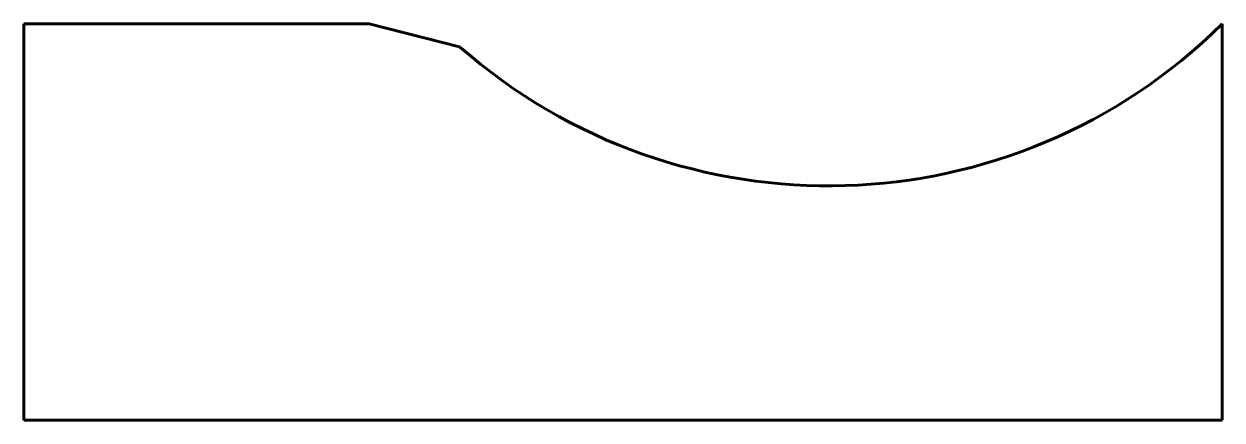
# Model space of a CAD drawing. Header units: millimetres. Extents: x -465 to 230, y -408 to -178.
import ezdxf

# ---------------------------------------------------------------- set-up
doc = ezdxf.new("R2010")
doc.units = ezdxf.units.MM
doc.linetypes.add('K5LT_BASIC', pattern=[0])
doc.layers.add('Системный слой', color=7, linetype='Continuous')

msp = doc.modelspace()

# ---------------------------------------------------------------- linework, layer by layer
at = {"color": 150, "linetype": 'K5LT_BASIC', "lineweight": 60}
for p, q in [((-465, -408), (-465, -178)), ((230, -408), (230, -178)), ((230, -408), (-465, -408))]:
    msp.add_line(p, q, dxfattribs=at)
msp.add_arc((1.8, 52), 324, 228.64387, 314.77513, dxfattribs=at)
at = {"layer": 'Системный слой', "color": 150, "linetype": 'K5LT_BASIC', "lineweight": 60}
for p, q in [((-465, -178), (-264.76, -178)), ((-264.76, -178), (-212.28, -191.2))]:
    msp.add_line(p, q, dxfattribs=at)

doc.saveas('drawing.dxf')
